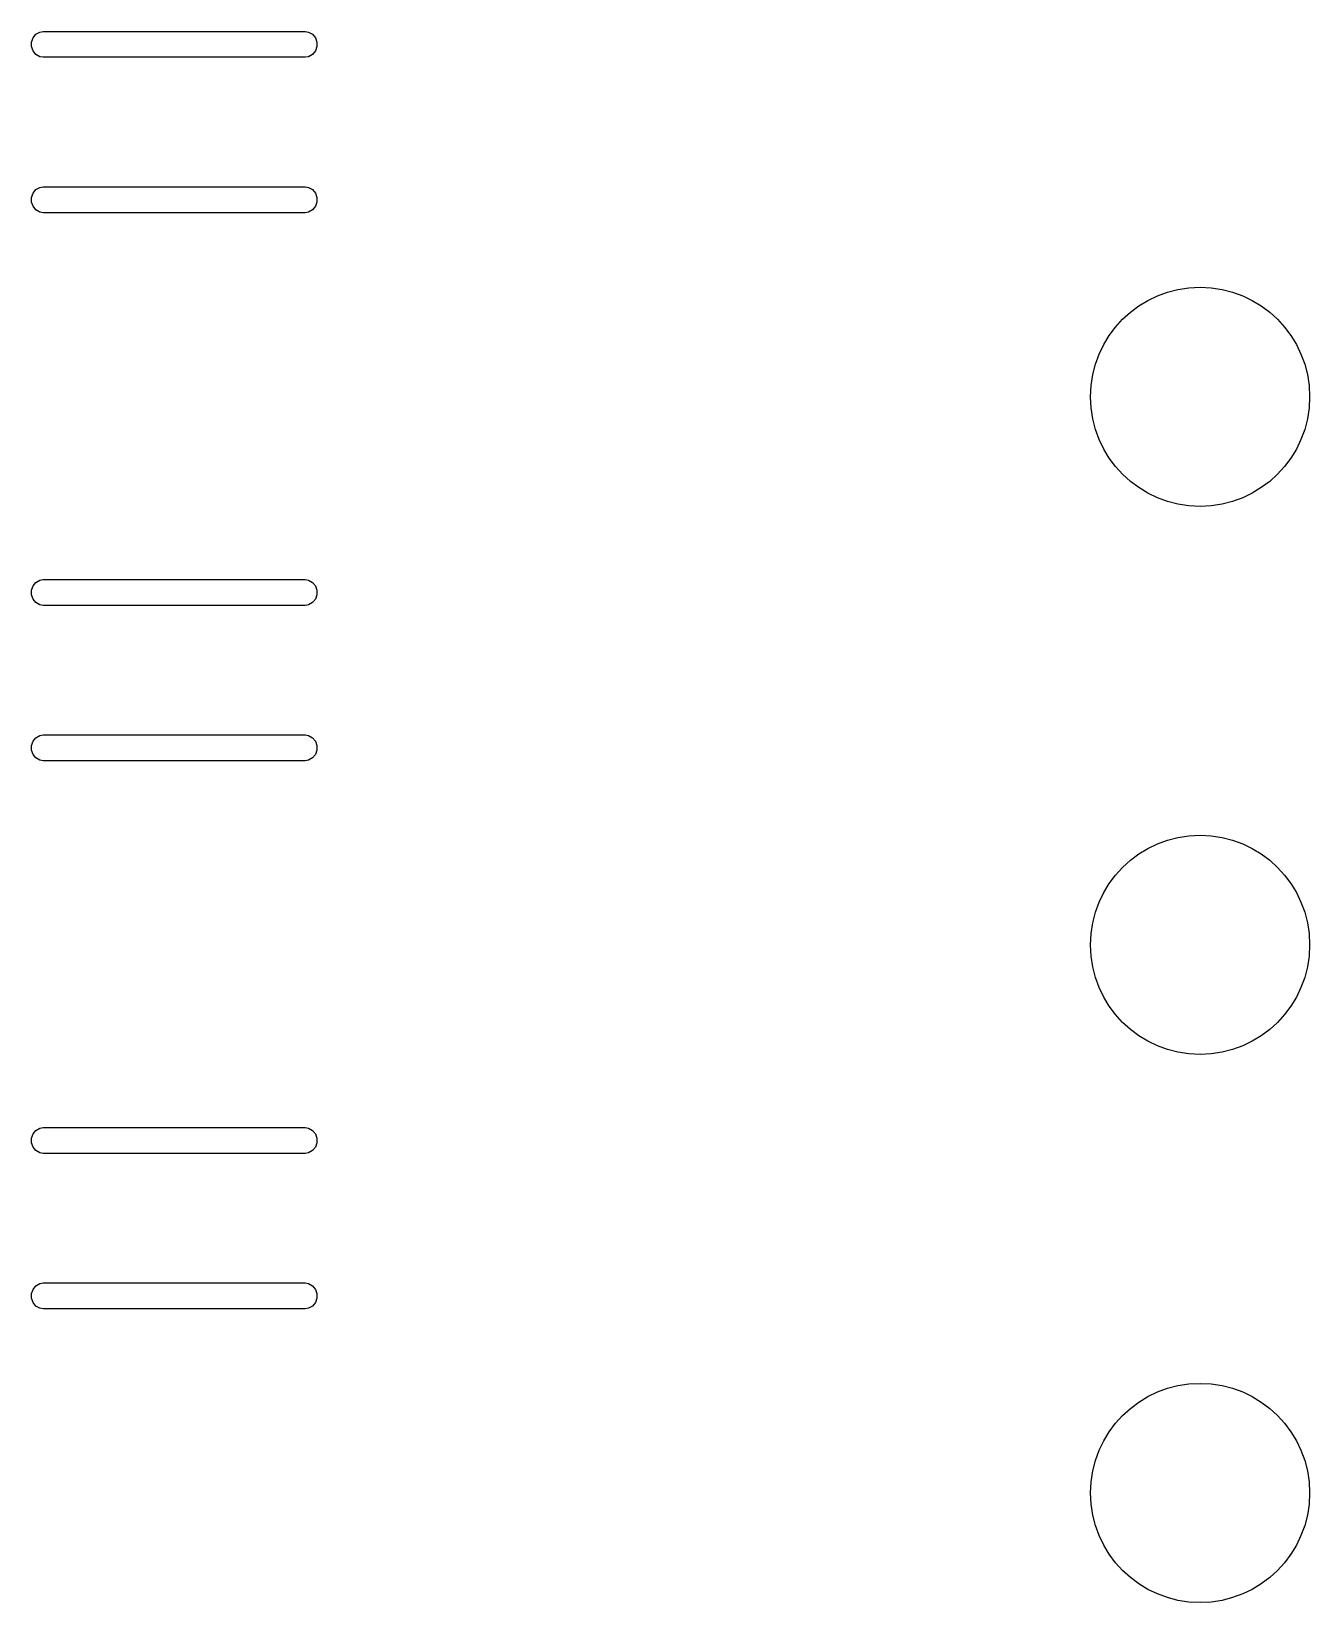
# Model space of a CAD drawing. Extents: x 84 to 155, y -171 to -35.
# Drawn here: x 134.03 to 139.95, y -92.07 to -84.79 of the extents above; entities that cross this region are included whole.
import ezdxf

# ---------------------------------------------------------------- set-up
doc = ezdxf.new("R2010")
doc.units = 0
doc.header["$MEASUREMENT"] = 0
doc.layers.add('BLACK', color=7, linetype='CONTINUOUS')

msp = doc.modelspace()

# ---------------------------------------------------------------- linework, layer by layer
at = {"layer": 'BLACK', "linetype": 'CONTINUOUS'}
for p, q in [((134.027, -84.8434), (134.035, -84.8235)), ((134.035, -84.8235), (134.048, -84.8073)), ((134.048, -84.8073), (134.066, -84.7968)), ((134.066, -84.7968), (134.082, -84.794)), ((134.082, -84.794), (135.297, -84.794)), ((135.297, -84.794), (135.312, -84.7968)), ((135.312, -84.7968), (135.331, -84.8073)), ((135.331, -84.8073), (135.344, -84.8235)), ((135.344, -84.8235), (135.351, -84.8434)), ((134.027, -84.8646), (134.027, -84.8434)), ((134.035, -84.8845), (134.027, -84.8646)), ((134.048, -84.9007), (134.035, -84.8845)), ((135.344, -84.8845), (135.331, -84.9007)), ((135.351, -84.8646), (135.344, -84.8845)), ((135.351, -84.8434), (135.351, -84.8646)), ((134.066, -84.9113), (134.048, -84.9007)), ((134.082, -84.914), (134.066, -84.9113)), ((135.297, -84.914), (134.082, -84.914)), ((135.312, -84.9113), (135.297, -84.914)), ((135.331, -84.9007), (135.312, -84.9113)), ((134.027, -85.5634), (134.035, -85.5435)), ((134.035, -85.5435), (134.048, -85.5273)), ((134.048, -85.5273), (134.066, -85.5168)), ((134.066, -85.5168), (134.082, -85.514)), ((134.082, -85.514), (135.297, -85.514)), ((135.297, -85.514), (135.312, -85.5168)), ((135.312, -85.5168), (135.331, -85.5273)), ((135.331, -85.5273), (135.344, -85.5435)), ((135.344, -85.5435), (135.351, -85.5634)), ((134.027, -85.5846), (134.027, -85.5634)), ((134.035, -85.6045), (134.027, -85.5846)), ((134.048, -85.6207), (134.035, -85.6045)), ((134.066, -85.6313), (134.048, -85.6207)), ((135.331, -85.6207), (135.312, -85.6313)), ((135.344, -85.6045), (135.331, -85.6207)), ((135.351, -85.5846), (135.344, -85.6045)), ((135.351, -85.5634), (135.351, -85.5846)), ((134.082, -85.634), (134.066, -85.6313)), ((135.297, -85.634), (134.082, -85.634)), ((135.312, -85.6313), (135.297, -85.634)), ((134.027, -87.3834), (134.035, -87.3635)), ((134.035, -87.3635), (134.048, -87.3473)), ((134.048, -87.3473), (134.066, -87.3368)), ((134.066, -87.3368), (134.082, -87.334)), ((134.082, -87.334), (135.297, -87.334)), ((135.297, -87.334), (135.312, -87.3368)), ((135.312, -87.3368), (135.331, -87.3473)), ((135.331, -87.3473), (135.344, -87.3635)), ((135.344, -87.3635), (135.351, -87.3834)), ((134.027, -87.4046), (134.027, -87.3834)), ((134.035, -87.4245), (134.027, -87.4046)), ((134.048, -87.4407), (134.035, -87.4245)), ((134.066, -87.4513), (134.048, -87.4407)), ((135.331, -87.4407), (135.312, -87.4513)), ((135.344, -87.4245), (135.331, -87.4407)), ((135.351, -87.4046), (135.344, -87.4245)), ((135.351, -87.3834), (135.351, -87.4046)), ((134.082, -87.454), (134.066, -87.4513)), ((135.297, -87.454), (134.082, -87.454)), ((135.312, -87.4513), (135.297, -87.454)), ((134.027, -88.1034), (134.035, -88.0835)), ((134.035, -88.0835), (134.048, -88.0673)), ((134.048, -88.0673), (134.066, -88.0568)), ((134.066, -88.0568), (134.082, -88.054)), ((134.082, -88.054), (135.297, -88.054)), ((135.297, -88.054), (135.312, -88.0568)), ((135.312, -88.0568), (135.331, -88.0673)), ((135.331, -88.0673), (135.344, -88.0835)), ((135.344, -88.0835), (135.351, -88.1034)), ((134.027, -88.1246), (134.027, -88.1034)), ((134.035, -88.1445), (134.027, -88.1246)), ((134.048, -88.1607), (134.035, -88.1445)), ((134.066, -88.1713), (134.048, -88.1607)), ((134.082, -88.174), (134.066, -88.1713)), ((135.312, -88.1713), (135.297, -88.174)), ((135.331, -88.1607), (135.312, -88.1713)), ((135.344, -88.1445), (135.331, -88.1607)), ((135.351, -88.1246), (135.344, -88.1445)), ((135.351, -88.1034), (135.351, -88.1246)), ((135.297, -88.174), (134.082, -88.174)), ((134.027, -89.9234), (134.035, -89.9035)), ((134.035, -89.9035), (134.048, -89.8873)), ((134.048, -89.8873), (134.066, -89.8768)), ((134.066, -89.8768), (134.082, -89.874)), ((134.082, -89.874), (135.297, -89.874)), ((135.297, -89.874), (135.312, -89.8768)), ((135.312, -89.8768), (135.331, -89.8873)), ((135.331, -89.8873), (135.344, -89.9035)), ((135.344, -89.9035), (135.351, -89.9234)), ((134.027, -89.9446), (134.027, -89.9234)), ((134.035, -89.9645), (134.027, -89.9446)), ((134.048, -89.9807), (134.035, -89.9645)), ((134.066, -89.9913), (134.048, -89.9807)), ((134.082, -89.994), (134.066, -89.9913)), ((135.312, -89.9913), (135.297, -89.994)), ((135.331, -89.9807), (135.312, -89.9913)), ((135.344, -89.9645), (135.331, -89.9807)), ((135.351, -89.9446), (135.344, -89.9645)), ((135.351, -89.9234), (135.351, -89.9446)), ((135.297, -89.994), (134.082, -89.994)), ((134.027, -90.6434), (134.035, -90.6235)), ((134.027, -90.6646), (134.027, -90.6434)), ((134.035, -90.6235), (134.048, -90.6073)), ((134.048, -90.6073), (134.066, -90.5968)), ((134.066, -90.5968), (134.082, -90.594)), ((134.082, -90.594), (135.297, -90.594)), ((135.297, -90.594), (135.312, -90.5968)), ((135.312, -90.5968), (135.331, -90.6073)), ((135.331, -90.6073), (135.344, -90.6235)), ((135.344, -90.6235), (135.351, -90.6434)), ((135.351, -90.6434), (135.351, -90.6646)), ((134.035, -90.6845), (134.027, -90.6646)), ((134.048, -90.7007), (134.035, -90.6845)), ((134.066, -90.7113), (134.048, -90.7007)), ((134.082, -90.714), (134.066, -90.7113)), ((135.297, -90.714), (134.082, -90.714)), ((135.312, -90.7113), (135.297, -90.714)), ((135.331, -90.7007), (135.312, -90.7113)), ((135.344, -90.6845), (135.331, -90.7007)), ((135.351, -90.6646), (135.344, -90.6845))]:
    msp.add_line(p, q, dxfattribs=at)
at = {"layer": 'BLACK'}
for centre in [(139.446, -86.487), (139.446, -89.027), (139.446, -91.567)]:
    msp.add_circle(centre, 0.508, dxfattribs=at)

doc.saveas('drawing.dxf')
